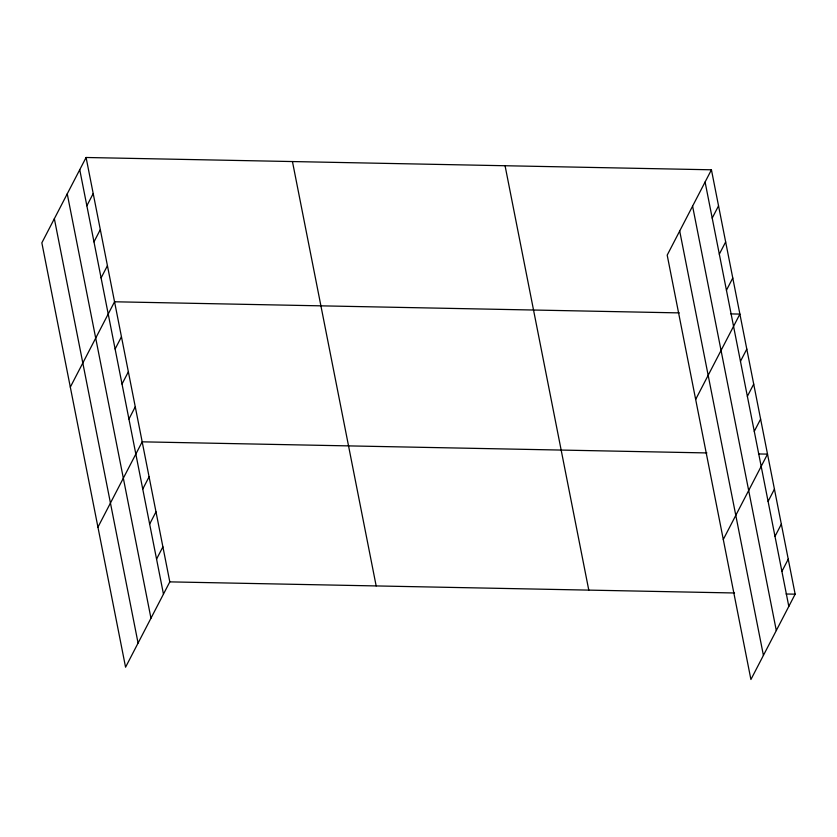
<?xml version="1.0" encoding="UTF-8"?>
<svg xmlns="http://www.w3.org/2000/svg" width="837" height="837" viewBox="0 0 837 837"><rect width="100%" height="100%" fill="white"/><g stroke="black" fill="none" stroke-linecap="round" stroke-linejoin="round"><path stroke-width="1.26" d="M86.085 157.492L41.85 242.824L125.571 667.204L169.806 581.872L86.085 157.492L711.429 169.796L795.15 594.176L750.915 679.508L667.194 255.128L711.429 169.796M86.86 205.787L93.2 193.567M93.974 241.862L100.314 229.631M101.089 277.936L107.429 265.706M70.318 387.112L114.543 301.78L679.278 312.892M115.119 349.019L121.459 336.788M122.024 384.037L128.364 371.806M128.929 419.044L135.27 406.813M97.939 527.164L142.175 441.831L706.899 452.932M142.74 489.07L149.08 476.839M149.656 524.077L155.985 511.846M156.561 559.095L162.901 546.864M712.203 218.091L718.544 205.86M719.318 254.166L725.658 241.935M726.443 290.24L732.783 278.01M695.662 399.416L739.898 314.084L730.868 313.906M740.463 361.322L746.803 349.092M747.368 396.33L753.708 384.11M754.273 431.348L760.613 419.117M723.294 539.467L767.519 454.125L758.489 453.947M768.094 501.373L774.434 489.143M774.999 536.381L781.339 524.15M781.904 571.389L788.245 559.168M169.806 581.872L734.53 592.983M786.121 593.998L795.15 594.176M705.089 182.016L788.81 606.406M692.586 206.143L776.307 630.533M679.696 231.002L763.417 655.381M505.067 165.736L588.788 590.116M292.448 161.551L376.169 585.931M79.745 169.723L163.466 594.103M67.242 193.839L150.963 618.229M54.353 218.698L138.074 643.088"/></g></svg>
